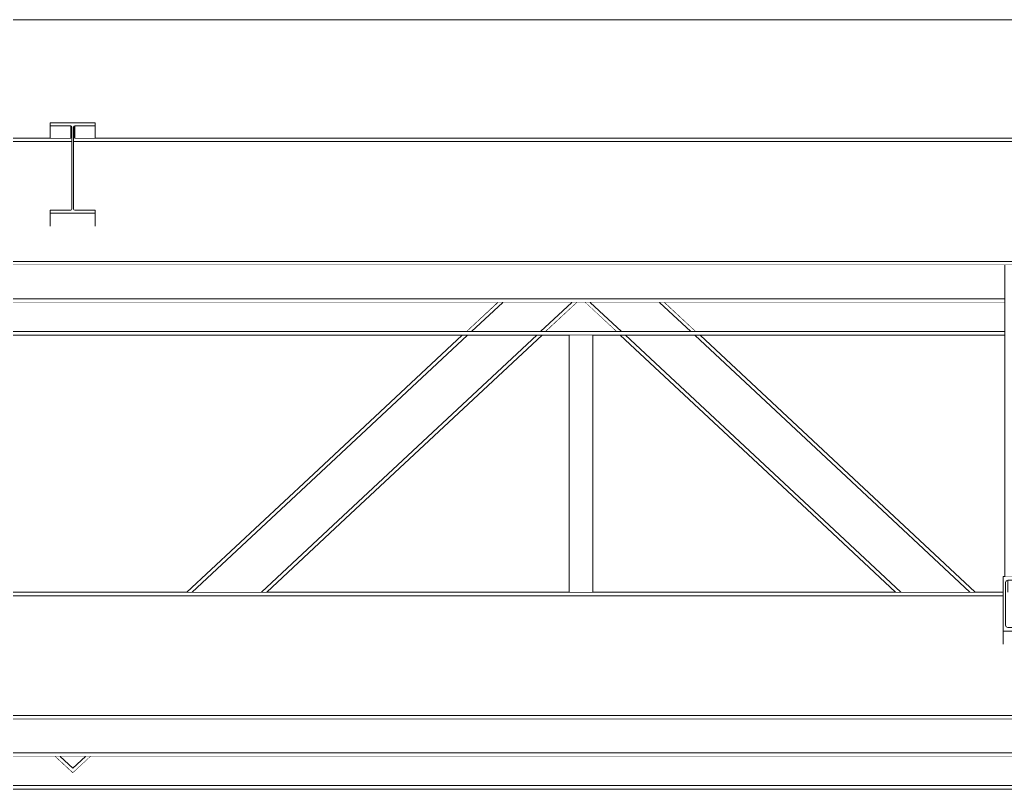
# Model space of a CAD drawing. Extents: x -3080 to 28500, y -1326 to 31609.
# Drawn here: x 18885.4 to 19156.8, y 28380.8 to 28592.6 of the extents above; entities that cross this region are included whole.
import ezdxf
from ezdxf.xclip import XClip

# ---------------------------------------------------------------- set-up
doc = ezdxf.new("R2010")
doc.units = 0
doc.header["$LTSCALE"] = 100
doc.header["$XCLIPFRAME"] = 2
doc.linetypes.add('188K-SM-07-F10-MECH-CR PIPE-Y2257103$0$X-S-FAB_SL ALL$0$Wipeout_Contour', pattern=[1, 0, -1])
for name, color, linetype in [('0-xref', 8, 'Continuous'), ('188K-SM-07-F10-MECH-CR PIPE-Y2257103$0$X-S-FAB_SL ALL$0$A-ROOF', 7, 'Continuous'), ('188K-SM-07-F10-MECH-CR PIPE-Y2257103$0$X-S-FAB_SL ALL$0$ASP_1', 1, 'Continuous'), ('188K-SM-07-F10-MECH-CR PIPE-Y2257103$0$X-S-FAB_SL ALL$0$Hattch', 7, 'Continuous'), ('188K-SM-07-F10-MECH-CR PIPE-Y2257103$0$X-S-FAB_SL ALL$0$S-TRUSS', 7, 'Continuous')]:
    doc.layers.add(name, color=color, linetype=linetype)

# ---------------------------------------------------------------- blocks, each defined once
blk = doc.blocks.new('188K-SM-07-F10-MECH-CR PIPE-Y2257103$0$X-S-FAB_SL ALL$0$剖面元素_439_3', base_point=(23061.26, -8263.06))
at = {"color": 254, "linetype": '188K-SM-07-F10-MECH-CR PIPE-Y2257103$0$X-S-FAB_SL ALL$0$Wipeout_Contour', "lineweight": 0, "ltscale": 3803858.743980569}
blk.add_wipeout([(38233.76, -6001.22), (38233.76, -6029.83), (38595.06, -6029.83), (38595.06, -6029.64), (38607.46, -6029.64), (38607.46, -6029.83), (39003.81, -6029.83), (39003.81, -6029.71), (39038.81, -6029.71), (39038.81, -6029.83), (39435.06, -6029.83), (39435.06, -6029.64), (39447.46, -6029.64), (39447.46, -6029.83), (39843.76, -6029.83), (39843.76, -6029.71), (39878.76, -6029.71), (39878.76, -6029.83), (40275.06, -6029.83), (40275.06, -6029.64), (40287.46, -6029.64), (40287.46, -6029.83), (40683.76, -6029.83), (40683.76, -6029.71), (40718.76, -6029.71), (40718.76, -6029.83), (41115.06, -6029.83), (41115.06, -6029.64), (41127.46, -6029.64), (41127.46, -6029.83), (41523.76, -6029.83), (41523.76, -6029.71), (41558.76, -6029.71), (41558.76, -6029.83), (41955.06, -6029.83), (41955.06, -6029.64), (41967.46, -6029.64), (41967.46, -6029.83), (42363.76, -6029.83), (42363.76, -6029.71), (42398.76, -6029.71), (42398.76, -6029.83), (42795.06, -6029.83), (42795.06, -6029.64), (42807.46, -6029.64), (42807.46, -6029.83), (43203.76, -6029.83), (43203.76, -6029.71), (43238.76, -6029.71), (43238.76, -6029.83), (43635.06, -6029.83), (43635.06, -6029.64), (43647.46, -6029.64), (43647.46, -6029.83), (44043.76, -6029.83), (44043.76, -6029.71), (44078.76, -6029.71), (44078.76, -6029.83), (44475.06, -6029.83), (44475.06, -6029.64), (44487.46, -6029.64), (44487.46, -6029.83), (44883.76, -6029.83), (44883.76, -6029.71), (44918.76, -6029.71), (44918.76, -6029.83), (45315.06, -6029.83), (45315.06, -6029.64), (45327.46, -6029.64), (45327.46, -6029.83), (45723.76, -6029.83), (45723.76, -6029.71), (45758.76, -6029.71), (45758.76, -6029.83), (46155.06, -6029.83), (46155.06, -6029.64), (46167.46, -6029.64), (46167.46, -6029.83), (46563.76, -6029.83), (46563.76, -6029.71), (46598.76, -6029.71), (46598.76, -6029.83), (46995.06, -6029.83), (46995.06, -6029.64), (47007.46, -6029.64), (47007.46, -6029.83), (47376.26, -6029.83), (47376.26, -6001.22)], dxfattribs=at).dxf.layer = '188K-SM-07-F10-MECH-CR PIPE-Y2257103$0$X-S-FAB_SL ALL$0$Hattch'
at = {"layer": '188K-SM-07-F10-MECH-CR PIPE-Y2257103$0$X-S-FAB_SL ALL$0$A-ROOF', "color": 6, "lineweight": 0}
blk.add_line((47418.76, -6001.22), (38233.76, -6001.22), dxfattribs=at)
blk = doc.blocks.new('188K-SM-07-F10-MECH-CR PIPE-Y2257103$0$X-S-FAB_SL ALL$0$剖面元素_757_3', base_point=(23061.26, -8263.06))
at = {"color": 254, "linetype": '188K-SM-07-F10-MECH-CR PIPE-Y2257103$0$X-S-FAB_SL ALL$0$Wipeout_Contour', "lineweight": 0, "ltscale": 338330.64586}
blk.add_wipeout([(41558.76, -6034.78), (41961.01, -6034.78), (41961.01, -6034.09), (41960.93, -6033.88), (41960.71, -6033.79), (41955.06, -6033.79), (41955.06, -6033.78), (41558.76, -6033.78)], dxfattribs=at).dxf.layer = '188K-SM-07-F10-MECH-CR PIPE-Y2257103$0$X-S-FAB_SL ALL$0$Hattch'
at = {"color": 254, "linetype": '188K-SM-07-F10-MECH-CR PIPE-Y2257103$0$X-S-FAB_SL ALL$0$Wipeout_Contour', "lineweight": 0, "ltscale": 339356.587095}
blk.add_wipeout([(41548.76, -6193.05), (41548.76, -6193.78), (42388.76, -6193.78), (42388.76, -6193.05), (42363.76, -6193.05), (42363.76, -6192.78), (41558.76, -6192.78), (41558.76, -6193.05)], dxfattribs=at).dxf.layer = '188K-SM-07-F10-MECH-CR PIPE-Y2257103$0$X-S-FAB_SL ALL$0$Hattch'
at = {"color": 254, "linetype": '188K-SM-07-F10-MECH-CR PIPE-Y2257103$0$X-S-FAB_SL ALL$0$Wipeout_Contour', "lineweight": 0, "ltscale": 339955.444512}
blk.add_wipeout([(41961.51, -6034.09), (41961.51, -6034.78), (42363.76, -6034.78), (42363.76, -6033.78), (41967.46, -6033.78), (41967.46, -6033.79), (41961.81, -6033.79), (41961.6, -6033.88)], dxfattribs=at).dxf.layer = '188K-SM-07-F10-MECH-CR PIPE-Y2257103$0$X-S-FAB_SL ALL$0$Hattch'
at = {"color": 254, "linetype": '188K-SM-07-F10-MECH-CR PIPE-Y2257103$0$X-S-FAB_SL ALL$0$Wipeout_Contour', "lineweight": 0, "ltscale": 1357203.484625846}
blk.add_wipeout([(41548.76, -6160.26), (41548.76, -6187.71), (41558.76, -6187.71), (41558.76, -6192.78), (42363.76, -6192.78), (42363.76, -6187.71), (42380.26, -6187.71), (42380.26, -6160.26), (42363.76, -6160.26), (42363.76, -6159.78), (42218.16, -6159.78), (42218.16, -6167.85), (42218.35, -6168.31), (42218.81, -6168.5), (42224.36, -6168.5), (42224.82, -6168.69), (42225.01, -6169.15), (42225.01, -6173.08), (42217.51, -6173.08), (42217.51, -6159.78), (41698.16, -6159.78), (41698.16, -6167.85), (41698.35, -6168.31), (41698.81, -6168.5), (41704.36, -6168.5), (41704.82, -6168.69), (41705.01, -6169.15), (41705.01, -6173.08), (41697.51, -6173.08), (41697.51, -6159.78), (41558.76, -6159.78), (41558.76, -6160.26)], dxfattribs=at).dxf.layer = '188K-SM-07-F10-MECH-CR PIPE-Y2257103$0$X-S-FAB_SL ALL$0$Hattch'
at = {"layer": '188K-SM-07-F10-MECH-CR PIPE-Y2257103$0$X-S-FAB_SL ALL$0$S-TRUSS', "color": 8, "lineweight": 0}
for p, q in [((41548.76, -6193.78), (42388.76, -6193.78)), ((41558.76, -6192.78), (42363.76, -6192.78))]:
    blk.add_line(p, q, dxfattribs=at)
at = {"color": 254, "linetype": '188K-SM-07-F10-MECH-CR PIPE-Y2257103$0$X-S-FAB_SL ALL$0$Wipeout_Contour', "lineweight": 0, "ltscale": 1017498.9825217}
blk.add_wipeout([(41548.76, -6035.28), (41548.76, -6062.73), (41558.76, -6062.73), (41558.76, -6067.78), (42363.76, -6067.78), (42363.76, -6062.73), (42380.26, -6062.73), (42380.26, -6035.28), (42363.76, -6035.28), (42363.76, -6034.78), (41961.51, -6034.78), (41961.51, -6053.35), (41961.6, -6053.56), (41961.81, -6053.65), (41967.46, -6053.65), (41967.46, -6058.04), (41955.06, -6058.04), (41955.06, -6053.65), (41960.71, -6053.65), (41960.93, -6053.56), (41961.01, -6053.35), (41961.01, -6034.78), (41558.76, -6034.78), (41558.76, -6035.28)], dxfattribs=at).dxf.layer = '188K-SM-07-F10-MECH-CR PIPE-Y2257103$0$X-S-FAB_SL ALL$0$Hattch'
at = {"color": 254, "linetype": '188K-SM-07-F10-MECH-CR PIPE-Y2257103$0$X-S-FAB_SL ALL$0$Wipeout_Contour', "lineweight": 0, "ltscale": 338247.461218}
blk.add_wipeout([(41698.16, -6159.78), (42217.51, -6159.78), (42217.51, -6158.78), (41704.51, -6158.78), (41704.36, -6158.84), (41698.81, -6158.84), (41698.35, -6159.03), (41698.16, -6159.49)], dxfattribs=at).dxf.layer = '188K-SM-07-F10-MECH-CR PIPE-Y2257103$0$X-S-FAB_SL ALL$0$Hattch'
at = {"layer": '188K-SM-07-F10-MECH-CR PIPE-Y2257103$0$X-S-FAB_SL ALL$0$S-TRUSS', "color": 8, "lineweight": 0}
for p, q in [((41955.06, -6033.78), (41558.76, -6033.78)), ((41960.71, -6033.78), (41955.06, -6033.78)), ((41967.46, -6033.78), (41961.81, -6033.78)), ((42363.76, -6033.78), (41967.46, -6033.78)), ((41961.01, -6034.78), (41558.76, -6034.78)), ((42363.76, -6034.78), (41961.51, -6034.78)), ((41704.51, -6158.78), (42217.51, -6158.78)), ((41698.16, -6159.78), (42217.51, -6159.78))]:
    blk.add_line(p, q, dxfattribs=at)
at = {"color": 254, "linetype": '188K-SM-07-F10-MECH-CR PIPE-Y2257103$0$X-S-FAB_SL ALL$0$Wipeout_Contour', "lineweight": 0, "ltscale": 339182.311669}
blk.add_wipeout([(41549.26, -6068.07), (41549.26, -6068.78), (42373.26, -6068.78), (42373.26, -6068.07), (42363.76, -6068.07), (42363.76, -6067.78), (41558.76, -6067.78), (41558.76, -6068.07)], dxfattribs=at).dxf.layer = '188K-SM-07-F10-MECH-CR PIPE-Y2257103$0$X-S-FAB_SL ALL$0$Hattch'
at = {"layer": '188K-SM-07-F10-MECH-CR PIPE-Y2257103$0$X-S-FAB_SL ALL$0$S-TRUSS', "color": 8, "lineweight": 0}
for p, q in [((42363.76, -6067.78), (41558.76, -6067.78)), ((42237.34, -6068.78), (41700.19, -6068.78))]:
    blk.add_line(p, q, dxfattribs=at)
blk = doc.blocks.new('188K-SM-07-F10-MECH-CR PIPE-Y2257103$0$X-S-FAB_SL ALL$0$剖面元素_760_3', base_point=(23061.26, -8263.06))
at = {"color": 254, "linetype": '188K-SM-07-F10-MECH-CR PIPE-Y2257103$0$X-S-FAB_SL ALL$0$Wipeout_Contour', "lineweight": 0, "ltscale": 169594.11542}
blk.add_wipeout([(41704.51, -6078.02), (42218.01, -6078.02), (42218.01, -6068.78), (41704.51, -6068.78)], dxfattribs=at).dxf.layer = '188K-SM-07-F10-MECH-CR PIPE-Y2257103$0$X-S-FAB_SL ALL$0$Hattch'
at = {"color": 254, "linetype": '188K-SM-07-F10-MECH-CR PIPE-Y2257103$0$X-S-FAB_SL ALL$0$Wipeout_Contour', "lineweight": 0, "ltscale": 339368.368738}
blk.add_wipeout([(41548.76, -6203.12), (41548.76, -6204.02), (42388.76, -6204.02), (42388.76, -6203.12), (42363.76, -6203.12), (42363.76, -6203.02), (41558.76, -6203.02), (41558.76, -6203.12)], dxfattribs=at).dxf.layer = '188K-SM-07-F10-MECH-CR PIPE-Y2257103$0$X-S-FAB_SL ALL$0$Hattch'
at = {"color": 254, "linetype": '188K-SM-07-F10-MECH-CR PIPE-Y2257103$0$X-S-FAB_SL ALL$0$Wipeout_Contour', "lineweight": 0, "ltscale": 169597.049088}
blk.add_wipeout([(41704.51, -6079.02), (42218.01, -6079.02), (42218.01, -6078.02), (41704.51, -6078.02)], dxfattribs=at).dxf.layer = '188K-SM-07-F10-MECH-CR PIPE-Y2257103$0$X-S-FAB_SL ALL$0$Hattch'
at = {"color": 254, "linetype": '188K-SM-07-F10-MECH-CR PIPE-Y2257103$0$X-S-FAB_SL ALL$0$Wipeout_Contour', "lineweight": 0, "ltscale": 255295.768931}
blk.add_wipeout([(41558.76, -6203.02), (42363.76, -6203.02), (42363.76, -6203), (42363.76, -6197.3), (42363.76, -6193.78), (41558.76, -6193.78)], dxfattribs=at).dxf.layer = '188K-SM-07-F10-MECH-CR PIPE-Y2257103$0$X-S-FAB_SL ALL$0$Hattch'
at = {"layer": '188K-SM-07-F10-MECH-CR PIPE-Y2257103$0$X-S-FAB_SL ALL$0$S-TRUSS', "color": 8, "lineweight": 0}
for p, q in [((42218.01, -6078.02), (41704.51, -6078.02)), ((42218.01, -6079.02), (41704.51, -6079.02)), ((41548.76, -6204.02), (42388.76, -6204.02)), ((41558.76, -6203.02), (42363.76, -6203.02))]:
    blk.add_line(p, q, dxfattribs=at)
blk = doc.blocks.new('188K-SM-07-F10-MECH-CR PIPE-Y2257103$0$X-S-FAB_SL ALL$0$剖面元素_1481_3', base_point=(23061.26, -8263.06))
at = {"color": 254, "linetype": '188K-SM-07-F10-MECH-CR PIPE-Y2257103$0$X-S-FAB_SL ALL$0$Wipeout_Contour', "lineweight": 0, "ltscale": 169571.746876}
blk.add_wipeout([(41961.51, -6030.74), (41961.51, -6034.09), (41961.6, -6033.88), (41961.6, -6030.53)], dxfattribs=at).dxf.layer = '188K-SM-07-F10-MECH-CR PIPE-Y2257103$0$X-S-FAB_SL ALL$0$Hattch'
at = {"color": 254, "linetype": '188K-SM-07-F10-MECH-CR PIPE-Y2257103$0$X-S-FAB_SL ALL$0$Wipeout_Contour', "lineweight": 0, "ltscale": 169584.234778}
blk.add_wipeout([(41955.06, -6054.45), (41955.06, -6058.04), (41967.46, -6058.04), (41967.46, -6054.45)], dxfattribs=at).dxf.layer = '188K-SM-07-F10-MECH-CR PIPE-Y2257103$0$X-S-FAB_SL ALL$0$Hattch'
at = {"layer": '188K-SM-07-F10-MECH-CR PIPE-Y2257103$0$X-S-FAB_SL ALL$0$S-TRUSS', "color": 2, "lineweight": 0}
for p, q in [((41955.06, -6053.65), (41955.06, -6054.45)), ((41967.46, -6054.45), (41955.06, -6054.45)), ((41967.46, -6053.65), (41967.46, -6054.45))]:
    blk.add_line(p, q, dxfattribs=at)
at = {"layer": '188K-SM-07-F10-MECH-CR PIPE-Y2257103$0$X-S-FAB_SL ALL$0$S-TRUSS', "color": 8, "lineweight": 0}
for p, q in [((41955.06, -6054.45), (41955.06, -6058.04)), ((41967.46, -6054.45), (41967.46, -6058.04))]:
    blk.add_line(p, q, dxfattribs=at)
at = {"layer": '188K-SM-07-F10-MECH-CR PIPE-Y2257103$0$X-S-FAB_SL ALL$0$S-TRUSS', "color": 2, "lineweight": 0, "flags": 128}
for points in [[(41960.93, -6053.56), (41960.71, -6053.65), (41955.06, -6053.65)], [(41961.6, -6053.56), (41961.81, -6053.65), (41967.46, -6053.65)]]:
    blk.add_lwpolyline(points, dxfattribs=at)
at = {"color": 254, "linetype": '188K-SM-07-F10-MECH-CR PIPE-Y2257103$0$X-S-FAB_SL ALL$0$Wipeout_Contour', "lineweight": 0, "ltscale": 169572.25534}
blk.add_wipeout([(41961.6, -6030.53), (41961.6, -6033.88), (41961.81, -6033.79), (41961.81, -6030.44)], dxfattribs=at).dxf.layer = '188K-SM-07-F10-MECH-CR PIPE-Y2257103$0$X-S-FAB_SL ALL$0$Hattch'
at = {"color": 254, "linetype": '188K-SM-07-F10-MECH-CR PIPE-Y2257103$0$X-S-FAB_SL ALL$0$Wipeout_Contour', "lineweight": 0, "ltscale": 169583.835325}
blk.add_wipeout([(41961.81, -6033.79), (41967.46, -6033.79), (41967.46, -6030.44), (41961.81, -6030.44)], dxfattribs=at).dxf.layer = '188K-SM-07-F10-MECH-CR PIPE-Y2257103$0$X-S-FAB_SL ALL$0$Hattch'
at = {"layer": '188K-SM-07-F10-MECH-CR PIPE-Y2257103$0$X-S-FAB_SL ALL$0$S-TRUSS', "color": 2, "lineweight": 0}
blk.add_line((41967.46, -6029.64), (41967.46, -6030.44), dxfattribs=at)
at = {"layer": '188K-SM-07-F10-MECH-CR PIPE-Y2257103$0$X-S-FAB_SL ALL$0$S-TRUSS', "color": 8, "lineweight": 0}
blk.add_line((41967.46, -6030.44), (41967.46, -6033.79), dxfattribs=at)
at = {"color": 254, "linetype": '188K-SM-07-F10-MECH-CR PIPE-Y2257103$0$X-S-FAB_SL ALL$0$Wipeout_Contour', "lineweight": 0, "ltscale": 169557.110058}
blk.add_wipeout([(41955.06, -6030.44), (41955.06, -6033.79), (41960.71, -6033.79), (41960.71, -6030.44)], dxfattribs=at).dxf.layer = '188K-SM-07-F10-MECH-CR PIPE-Y2257103$0$X-S-FAB_SL ALL$0$Hattch'
at = {"layer": '188K-SM-07-F10-MECH-CR PIPE-Y2257103$0$X-S-FAB_SL ALL$0$S-TRUSS', "color": 2, "lineweight": 0}
blk.add_line((41955.06, -6029.64), (41955.06, -6030.44), dxfattribs=at)
at = {"layer": '188K-SM-07-F10-MECH-CR PIPE-Y2257103$0$X-S-FAB_SL ALL$0$S-TRUSS', "color": 8, "lineweight": 0}
blk.add_line((41955.06, -6030.44), (41955.06, -6033.79), dxfattribs=at)
at = {"color": 254, "linetype": '188K-SM-07-F10-MECH-CR PIPE-Y2257103$0$X-S-FAB_SL ALL$0$Wipeout_Contour', "lineweight": 0, "ltscale": 169568.740052}
blk.add_wipeout([(41960.71, -6030.44), (41960.71, -6033.79), (41960.93, -6033.88), (41960.93, -6030.53)], dxfattribs=at).dxf.layer = '188K-SM-07-F10-MECH-CR PIPE-Y2257103$0$X-S-FAB_SL ALL$0$Hattch'
at = {"color": 254, "linetype": '188K-SM-07-F10-MECH-CR PIPE-Y2257103$0$X-S-FAB_SL ALL$0$Wipeout_Contour', "lineweight": 0, "ltscale": 169569.419247}
blk.add_wipeout([(41960.93, -6030.53), (41960.93, -6033.88), (41961.01, -6034.09), (41961.01, -6030.74)], dxfattribs=at).dxf.layer = '188K-SM-07-F10-MECH-CR PIPE-Y2257103$0$X-S-FAB_SL ALL$0$Hattch'
at = {"layer": '188K-SM-07-F10-MECH-CR PIPE-Y2257103$0$X-S-FAB_SL ALL$0$S-TRUSS', "color": 2, "lineweight": 0}
blk.add_line((41967.46, -6029.64), (41955.06, -6029.64), dxfattribs=at)
at = {"layer": '188K-SM-07-F10-MECH-CR PIPE-Y2257103$0$X-S-FAB_SL ALL$0$S-TRUSS', "color": 8, "lineweight": 0}
for p, q in [((41960.71, -6030.44), (41960.71, -6033.79)), ((41961.81, -6030.44), (41961.81, -6033.79))]:
    blk.add_line(p, q, dxfattribs=at)
at = {"layer": '188K-SM-07-F10-MECH-CR PIPE-Y2257103$0$X-S-FAB_SL ALL$0$S-TRUSS', "color": 2, "lineweight": 0, "flags": 128}
for points in [[(41960.93, -6030.53), (41960.71, -6030.44), (41955.06, -6030.44)], [(41960.93, -6030.53), (41961.01, -6030.74), (41961.01, -6053.35), (41960.93, -6053.56)], [(41961.6, -6030.53), (41961.51, -6030.74), (41961.51, -6053.35), (41961.6, -6053.56)], [(41967.46, -6030.44), (41961.81, -6030.44), (41961.6, -6030.53)]]:
    blk.add_lwpolyline(points, dxfattribs=at)
blk = doc.blocks.new('188K-SM-07-F10-MECH-CR PIPE-Y2257103$0$X-S-FAB_SL ALL$0$剖面元素_1496_3', base_point=(23061.26, -8263.06))
at = {"color": 254, "linetype": '188K-SM-07-F10-MECH-CR PIPE-Y2257103$0$X-S-FAB_SL ALL$0$Wipeout_Contour', "lineweight": 0, "ltscale": 170660.86632}
blk.add_wipeout([(42218.35, -6155.68), (42218.35, -6159.03), (42218.81, -6158.84), (42218.81, -6155.49)], dxfattribs=at).dxf.layer = '188K-SM-07-F10-MECH-CR PIPE-Y2257103$0$X-S-FAB_SL ALL$0$Hattch'
at = {"color": 254, "linetype": '188K-SM-07-F10-MECH-CR PIPE-Y2257103$0$X-S-FAB_SL ALL$0$Wipeout_Contour', "lineweight": 0, "ltscale": 170685.762917}
blk.add_wipeout([(42224.82, -6155.3), (42224.82, -6158.78), (42225.01, -6158.78), (42225.01, -6154.84)], dxfattribs=at).dxf.layer = '188K-SM-07-F10-MECH-CR PIPE-Y2257103$0$X-S-FAB_SL ALL$0$Hattch'
at = {"color": 254, "linetype": '188K-SM-07-F10-MECH-CR PIPE-Y2257103$0$X-S-FAB_SL ALL$0$Wipeout_Contour', "lineweight": 0, "ltscale": 170679.581309}
blk.add_wipeout([(42225.01, -6169.5), (42217.51, -6169.5), (42217.51, -6173.08), (42225.01, -6173.08)], dxfattribs=at).dxf.layer = '188K-SM-07-F10-MECH-CR PIPE-Y2257103$0$X-S-FAB_SL ALL$0$Hattch'
at = {"layer": '188K-SM-07-F10-MECH-CR PIPE-Y2257103$0$X-S-FAB_SL ALL$0$S-TRUSS', "color": 8, "lineweight": 0}
for p, q in [((42217.51, -6169.5), (42217.51, -6173.08)), ((42225.01, -6169.5), (42225.01, -6173.08))]:
    blk.add_line(p, q, dxfattribs=at)
at = {"layer": '188K-SM-07-F10-MECH-CR PIPE-Y2257103$0$X-S-FAB_SL ALL$0$S-TRUSS', "color": 2, "lineweight": 0}
blk.add_line((42225.01, -6169.5), (42217.51, -6169.5), dxfattribs=at)
at = {"layer": '188K-SM-07-F10-MECH-CR PIPE-Y2257103$0$X-S-FAB_SL ALL$0$S-TRUSS', "color": 2, "lineweight": 0, "flags": 128}
for points in [[(42218.35, -6168.31), (42218.81, -6168.5), (42224.36, -6168.5), (42224.82, -6168.69)], [(42224.82, -6168.69), (42225.01, -6169.15), (42225.01, -6169.5)]]:
    blk.add_lwpolyline(points, dxfattribs=at)
at = {"color": 254, "linetype": '188K-SM-07-F10-MECH-CR PIPE-Y2257103$0$X-S-FAB_SL ALL$0$Wipeout_Contour', "lineweight": 0, "ltscale": 170659.767653}
blk.add_wipeout([(42218.35, -6155.68), (42218.16, -6156.14), (42218.16, -6159.49), (42218.35, -6159.03)], dxfattribs=at).dxf.layer = '188K-SM-07-F10-MECH-CR PIPE-Y2257103$0$X-S-FAB_SL ALL$0$Hattch'
at = {"color": 254, "linetype": '188K-SM-07-F10-MECH-CR PIPE-Y2257103$0$X-S-FAB_SL ALL$0$Wipeout_Contour', "lineweight": 0, "ltscale": 213356.119096}
blk.add_wipeout([(42224.36, -6155.49), (42224.36, -6158.84), (42224.51, -6158.78), (42224.82, -6158.78), (42224.82, -6155.3)], dxfattribs=at).dxf.layer = '188K-SM-07-F10-MECH-CR PIPE-Y2257103$0$X-S-FAB_SL ALL$0$Hattch'
at = {"color": 254, "linetype": '188K-SM-07-F10-MECH-CR PIPE-Y2257103$0$X-S-FAB_SL ALL$0$Wipeout_Contour', "lineweight": 0, "ltscale": 170672.704795}
blk.add_wipeout([(42218.81, -6158.84), (42224.36, -6158.84), (42224.36, -6155.49), (42218.81, -6155.49)], dxfattribs=at).dxf.layer = '188K-SM-07-F10-MECH-CR PIPE-Y2257103$0$X-S-FAB_SL ALL$0$Hattch'
at = {"layer": '188K-SM-07-F10-MECH-CR PIPE-Y2257103$0$X-S-FAB_SL ALL$0$S-TRUSS', "color": 2, "lineweight": 0}
for p, q in [((42217.51, -6154.49), (42217.51, -6169.5)), ((42225.01, -6154.49), (42217.51, -6154.49))]:
    blk.add_line(p, q, dxfattribs=at)
at = {"layer": '188K-SM-07-F10-MECH-CR PIPE-Y2257103$0$X-S-FAB_SL ALL$0$S-TRUSS', "color": 8, "lineweight": 0}
for p, q in [((42218.81, -6155.49), (42218.81, -6158.84)), ((42224.36, -6155.49), (42224.36, -6158.84)), ((42225.01, -6154.84), (42225.01, -6158.78))]:
    blk.add_line(p, q, dxfattribs=at)
at = {"layer": '188K-SM-07-F10-MECH-CR PIPE-Y2257103$0$X-S-FAB_SL ALL$0$S-TRUSS', "color": 2, "lineweight": 0, "flags": 128}
for points in [[(42218.35, -6155.68), (42218.16, -6156.14), (42218.16, -6167.85), (42218.35, -6168.31)], [(42224.82, -6155.3), (42224.36, -6155.49), (42218.81, -6155.49), (42218.35, -6155.68)], [(42225.01, -6154.49), (42225.01, -6154.84), (42224.82, -6155.3)]]:
    blk.add_lwpolyline(points, dxfattribs=at)
blk = doc.blocks.new('188K-SM-07-F10-MECH-CR PIPE-Y2257103$0$X-S-FAB_SL ALL$0$剖面元素_1678_3', base_point=(23061.26, -8263.06))
at = {"color": 254, "linetype": '188K-SM-07-F10-MECH-CR PIPE-Y2257103$0$X-S-FAB_SL ALL$0$Wipeout_Contour', "lineweight": 0, "ltscale": 170048.341889}
blk.add_wipeout([(42078.2, -6079.02), (42069.58, -6087.06), (42071.05, -6087.06), (42079.67, -6079.02)], dxfattribs=at).dxf.layer = '188K-SM-07-F10-MECH-CR PIPE-Y2257103$0$X-S-FAB_SL ALL$0$Hattch'
at = {"color": 254, "linetype": '188K-SM-07-F10-MECH-CR PIPE-Y2257103$0$X-S-FAB_SL ALL$0$Wipeout_Contour', "lineweight": 0, "ltscale": 170259.265537}
blk.add_wipeout([(42124.32, -6079.02), (42122.86, -6079.02), (42131.48, -6087.06), (42132.95, -6087.06)], dxfattribs=at).dxf.layer = '188K-SM-07-F10-MECH-CR PIPE-Y2257103$0$X-S-FAB_SL ALL$0$Hattch'
at = {"color": 254, "linetype": '188K-SM-07-F10-MECH-CR PIPE-Y2257103$0$X-S-FAB_SL ALL$0$Wipeout_Contour', "lineweight": 0, "ltscale": 127252.658684}
blk.add_wipeout([(41964.73, -6204.02), (41957.8, -6204.02), (41961.26, -6207.25)], dxfattribs=at).dxf.layer = '188K-SM-07-F10-MECH-CR PIPE-Y2257103$0$X-S-FAB_SL ALL$0$Hattch'
at = {"color": 254, "linetype": '188K-SM-07-F10-MECH-CR PIPE-Y2257103$0$X-S-FAB_SL ALL$0$Wipeout_Contour', "lineweight": 0, "ltscale": 170088.967574}
blk.add_wipeout([(42079.67, -6079.02), (42071.05, -6087.06), (42090.1, -6087.06), (42098.73, -6079.02)], dxfattribs=at).dxf.layer = '188K-SM-07-F10-MECH-CR PIPE-Y2257103$0$X-S-FAB_SL ALL$0$Hattch'
at = {"color": 254, "linetype": '188K-SM-07-F10-MECH-CR PIPE-Y2257103$0$X-S-FAB_SL ALL$0$Wipeout_Contour', "lineweight": 0, "ltscale": 170218.639345}
blk.add_wipeout([(42122.86, -6079.02), (42103.8, -6079.02), (42112.42, -6087.06), (42131.48, -6087.06)], dxfattribs=at).dxf.layer = '188K-SM-07-F10-MECH-CR PIPE-Y2257103$0$X-S-FAB_SL ALL$0$Hattch'
at = {"color": 254, "linetype": '188K-SM-07-F10-MECH-CR PIPE-Y2257103$0$X-S-FAB_SL ALL$0$Wipeout_Contour', "lineweight": 0, "ltscale": 254505.474027}
blk.add_wipeout([(41956.33, -6204.02), (41961.26, -6208.62), (41966.2, -6204.02), (41964.73, -6204.02), (41961.26, -6207.25), (41957.8, -6204.02)], dxfattribs=at).dxf.layer = '188K-SM-07-F10-MECH-CR PIPE-Y2257103$0$X-S-FAB_SL ALL$0$Hattch'
at = {"layer": '188K-SM-07-F10-MECH-CR PIPE-Y2257103$0$X-S-FAB_SL ALL$0$S-TRUSS', "color": 8, "lineweight": 0}
for p, q in [((41961.26, -6208.62), (41956.33, -6204.02)), ((41961.26, -6207.25), (41957.8, -6204.02)), ((41964.73, -6204.02), (41961.26, -6207.25)), ((41966.2, -6204.02), (41961.26, -6208.62))]:
    blk.add_line(p, q, dxfattribs=at)
at = {"color": 254, "linetype": '188K-SM-07-F10-MECH-CR PIPE-Y2257103$0$X-S-FAB_SL ALL$0$Wipeout_Contour', "lineweight": 0, "ltscale": 170129.593084}
blk.add_wipeout([(42098.73, -6079.02), (42090.1, -6087.06), (42091.57, -6087.06), (42100.19, -6079.02)], dxfattribs=at).dxf.layer = '188K-SM-07-F10-MECH-CR PIPE-Y2257103$0$X-S-FAB_SL ALL$0$Hattch'
at = {"color": 254, "linetype": '188K-SM-07-F10-MECH-CR PIPE-Y2257103$0$X-S-FAB_SL ALL$0$Wipeout_Contour', "lineweight": 0, "ltscale": 170178.013057}
blk.add_wipeout([(42102.33, -6079.02), (42110.96, -6087.06), (42112.42, -6087.06), (42103.8, -6079.02)], dxfattribs=at).dxf.layer = '188K-SM-07-F10-MECH-CR PIPE-Y2257103$0$X-S-FAB_SL ALL$0$Hattch'
at = {"color": 254, "linetype": '188K-SM-07-F10-MECH-CR PIPE-Y2257103$0$X-S-FAB_SL ALL$0$Wipeout_Contour', "lineweight": 0, "ltscale": 169956.769399}
blk.add_wipeout([(42068.51, -6088.06), (42026.15, -6127.58), (42026.83, -6128.31), (42069.97, -6088.06)], dxfattribs=at).dxf.layer = '188K-SM-07-F10-MECH-CR PIPE-Y2257103$0$X-S-FAB_SL ALL$0$Hattch'
at = {"color": 254, "linetype": '188K-SM-07-F10-MECH-CR PIPE-Y2257103$0$X-S-FAB_SL ALL$0$Wipeout_Contour', "lineweight": 0, "ltscale": 170379.48853}
blk.add_wipeout([(42132.55, -6088.06), (42175.7, -6128.31), (42176.38, -6127.58), (42134.02, -6088.06)], dxfattribs=at).dxf.layer = '188K-SM-07-F10-MECH-CR PIPE-Y2257103$0$X-S-FAB_SL ALL$0$Hattch'
at = {"color": 254, "linetype": '188K-SM-07-F10-MECH-CR PIPE-Y2257103$0$X-S-FAB_SL ALL$0$Wipeout_Contour', "lineweight": 0, "ltscale": 169988.129292}
blk.add_wipeout([(42026.83, -6128.31), (42035.7, -6137.82), (42089.03, -6088.06), (42069.97, -6088.06)], dxfattribs=at).dxf.layer = '188K-SM-07-F10-MECH-CR PIPE-Y2257103$0$X-S-FAB_SL ALL$0$Hattch'
at = {"color": 254, "linetype": '188K-SM-07-F10-MECH-CR PIPE-Y2257103$0$X-S-FAB_SL ALL$0$Wipeout_Contour', "lineweight": 0, "ltscale": 170351.029299}
blk.add_wipeout([(42113.5, -6088.06), (42166.83, -6137.82), (42175.7, -6128.31), (42132.55, -6088.06)], dxfattribs=at).dxf.layer = '188K-SM-07-F10-MECH-CR PIPE-Y2257103$0$X-S-FAB_SL ALL$0$Hattch'
at = {"color": 254, "linetype": '188K-SM-07-F10-MECH-CR PIPE-Y2257103$0$X-S-FAB_SL ALL$0$Wipeout_Contour', "lineweight": 0, "ltscale": 170019.246996}
blk.add_wipeout([(42035.7, -6137.82), (42036.38, -6138.55), (42090.5, -6088.06), (42089.03, -6088.06)], dxfattribs=at).dxf.layer = '188K-SM-07-F10-MECH-CR PIPE-Y2257103$0$X-S-FAB_SL ALL$0$Hattch'
at = {"color": 254, "linetype": '188K-SM-07-F10-MECH-CR PIPE-Y2257103$0$X-S-FAB_SL ALL$0$Wipeout_Contour', "lineweight": 0, "ltscale": 170322.912699}
blk.add_wipeout([(42112.03, -6088.06), (42166.15, -6138.55), (42166.83, -6137.82), (42113.5, -6088.06)], dxfattribs=at).dxf.layer = '188K-SM-07-F10-MECH-CR PIPE-Y2257103$0$X-S-FAB_SL ALL$0$Hattch'
at = {"color": 254, "linetype": '188K-SM-07-F10-MECH-CR PIPE-Y2257103$0$X-S-FAB_SL ALL$0$Wipeout_Contour', "lineweight": 0, "ltscale": 169827.095162}
blk.add_wipeout([(42026.15, -6127.58), (41992.7, -6158.78), (41994.17, -6158.78), (42026.83, -6128.31)], dxfattribs=at).dxf.layer = '188K-SM-07-F10-MECH-CR PIPE-Y2257103$0$X-S-FAB_SL ALL$0$Hattch'
at = {"color": 254, "linetype": '188K-SM-07-F10-MECH-CR PIPE-Y2257103$0$X-S-FAB_SL ALL$0$Wipeout_Contour', "lineweight": 0, "ltscale": 170549.898368}
blk.add_wipeout([(42176.38, -6127.58), (42175.7, -6128.31), (42208.36, -6158.78), (42209.83, -6158.78)], dxfattribs=at).dxf.layer = '188K-SM-07-F10-MECH-CR PIPE-Y2257103$0$X-S-FAB_SL ALL$0$Hattch'
at = {"layer": '188K-SM-07-F10-MECH-CR PIPE-Y2257103$0$X-S-FAB_SL ALL$0$S-TRUSS', "color": 8, "lineweight": 0}
for p, q in [((42078.2, -6079.02), (42069.58, -6087.06)), ((42079.67, -6079.02), (42071.05, -6087.06)), ((42098.73, -6079.02), (42090.1, -6087.06)), ((42100.19, -6079.02), (42091.57, -6087.06)), ((42110.96, -6087.06), (42102.33, -6079.02)), ((42112.42, -6087.06), (42103.8, -6079.02)), ((42131.48, -6087.06), (42122.86, -6079.02)), ((42132.95, -6087.06), (42124.32, -6079.02))]:
    blk.add_line(p, q, dxfattribs=at)
at = {"color": 254, "linetype": '188K-SM-07-F10-MECH-CR PIPE-Y2257103$0$X-S-FAB_SL ALL$0$Wipeout_Contour', "lineweight": 0, "ltscale": 169858.151533}
blk.add_wipeout([(41994.17, -6158.78), (42013.22, -6158.78), (42035.7, -6137.82), (42026.83, -6128.31)], dxfattribs=at).dxf.layer = '188K-SM-07-F10-MECH-CR PIPE-Y2257103$0$X-S-FAB_SL ALL$0$Hattch'
at = {"color": 254, "linetype": '188K-SM-07-F10-MECH-CR PIPE-Y2257103$0$X-S-FAB_SL ALL$0$Wipeout_Contour', "lineweight": 0, "ltscale": 170521.874107}
blk.add_wipeout([(42166.83, -6137.82), (42189.3, -6158.78), (42208.36, -6158.78), (42175.7, -6128.31)], dxfattribs=at).dxf.layer = '188K-SM-07-F10-MECH-CR PIPE-Y2257103$0$X-S-FAB_SL ALL$0$Hattch'
at = {"layer": '188K-SM-07-F10-MECH-CR PIPE-Y2257103$0$X-S-FAB_SL ALL$0$S-TRUSS', "color": 8, "lineweight": 0}
for p, q in [((42068.51, -6088.06), (42026.15, -6127.58)), ((42069.97, -6088.06), (42026.83, -6128.31)), ((42175.7, -6128.31), (42132.55, -6088.06)), ((42176.38, -6127.58), (42134.02, -6088.06))]:
    blk.add_line(p, q, dxfattribs=at)
at = {"color": 254, "linetype": '188K-SM-07-F10-MECH-CR PIPE-Y2257103$0$X-S-FAB_SL ALL$0$Wipeout_Contour', "lineweight": 0, "ltscale": 169889.555368}
blk.add_wipeout([(42013.22, -6158.78), (42014.69, -6158.78), (42036.38, -6138.55), (42035.7, -6137.82)], dxfattribs=at).dxf.layer = '188K-SM-07-F10-MECH-CR PIPE-Y2257103$0$X-S-FAB_SL ALL$0$Hattch'
at = {"color": 254, "linetype": '188K-SM-07-F10-MECH-CR PIPE-Y2257103$0$X-S-FAB_SL ALL$0$Wipeout_Contour', "lineweight": 0, "ltscale": 170493.339093}
blk.add_wipeout([(42166.83, -6137.82), (42166.15, -6138.55), (42187.84, -6158.78), (42189.3, -6158.78)], dxfattribs=at).dxf.layer = '188K-SM-07-F10-MECH-CR PIPE-Y2257103$0$X-S-FAB_SL ALL$0$Hattch'
at = {"layer": '188K-SM-07-F10-MECH-CR PIPE-Y2257103$0$X-S-FAB_SL ALL$0$S-TRUSS', "color": 8, "lineweight": 0}
for p, q in [((42089.03, -6088.06), (42035.7, -6137.82)), ((42090.5, -6088.06), (42036.38, -6138.55)), ((42166.15, -6138.55), (42112.03, -6088.06)), ((42166.83, -6137.82), (42113.5, -6088.06)), ((42026.15, -6127.58), (41992.7, -6158.78)), ((42026.83, -6128.31), (41994.17, -6158.78)), ((42208.36, -6158.78), (42175.7, -6128.31)), ((42209.83, -6158.78), (42176.38, -6127.58)), ((42035.7, -6137.82), (42013.22, -6158.78)), ((42036.38, -6138.55), (42014.69, -6158.78)), ((42187.84, -6158.78), (42166.15, -6138.55)), ((42189.3, -6158.78), (42166.83, -6137.82))]:
    blk.add_line(p, q, dxfattribs=at)
blk = doc.blocks.new('188K-SM-07-F10-MECH-CR PIPE-Y2257103$0$X-S-FAB_SL ALL$0$剖面元素_1679_3', base_point=(23061.26, -8263.06))
at = {"color": 254, "linetype": '188K-SM-07-F10-MECH-CR PIPE-Y2257103$0$X-S-FAB_SL ALL$0$Wipeout_Contour', "lineweight": 0, "ltscale": 169599.590386}
blk.add_wipeout([(41844.32, -6079.02), (41852.95, -6087.06), (42069.58, -6087.06), (42078.2, -6079.02)], dxfattribs=at).dxf.layer = '188K-SM-07-F10-MECH-CR PIPE-Y2257103$0$X-S-FAB_SL ALL$0$Hattch'
at = {"color": 254, "linetype": '188K-SM-07-F10-MECH-CR PIPE-Y2257103$0$X-S-FAB_SL ALL$0$Wipeout_Contour', "lineweight": 0, "ltscale": 170153.803098}
blk.add_wipeout([(42100.19, -6079.02), (42091.57, -6087.06), (42110.96, -6087.06), (42102.33, -6079.02)], dxfattribs=at).dxf.layer = '188K-SM-07-F10-MECH-CR PIPE-Y2257103$0$X-S-FAB_SL ALL$0$Hattch'
at = {"color": 254, "linetype": '188K-SM-07-F10-MECH-CR PIPE-Y2257103$0$X-S-FAB_SL ALL$0$Wipeout_Contour', "lineweight": 0, "ltscale": 170439.001742}
blk.add_wipeout([(42218.01, -6079.02), (42124.32, -6079.02), (42132.95, -6087.06), (42218.01, -6087.06)], dxfattribs=at).dxf.layer = '188K-SM-07-F10-MECH-CR PIPE-Y2257103$0$X-S-FAB_SL ALL$0$Hattch'
at = {"color": 254, "linetype": '188K-SM-07-F10-MECH-CR PIPE-Y2257103$0$X-S-FAB_SL ALL$0$Wipeout_Contour', "lineweight": 0, "ltscale": 336026.519731}
blk.add_wipeout([(40736.26, -6213.06), (42346.26, -6213.06), (42346.26, -6212.06), (41558.76, -6212.06), (41558.76, -6212.87), (41523.76, -6212.87), (41523.76, -6212.06), (40736.26, -6212.06)], dxfattribs=at).dxf.layer = '188K-SM-07-F10-MECH-CR PIPE-Y2257103$0$X-S-FAB_SL ALL$0$Hattch'
at = {"color": 254, "linetype": '188K-SM-07-F10-MECH-CR PIPE-Y2257103$0$X-S-FAB_SL ALL$0$Wipeout_Contour', "lineweight": 0, "ltscale": 169602.239575}
blk.add_wipeout([(42218.01, -6087.06), (41704.51, -6087.06), (41704.51, -6088.06), (42218.01, -6088.06)], dxfattribs=at).dxf.layer = '188K-SM-07-F10-MECH-CR PIPE-Y2257103$0$X-S-FAB_SL ALL$0$Hattch'
at = {"color": 254, "linetype": '188K-SM-07-F10-MECH-CR PIPE-Y2257103$0$X-S-FAB_SL ALL$0$Wipeout_Contour', "lineweight": 0, "ltscale": 551395.97933}
blk.add_wipeout([(41558.76, -6204.02), (41558.76, -6212.06), (42346.26, -6212.06), (42346.26, -6204.02), (42246.2, -6204.02), (42241.26, -6208.62), (42236.33, -6204.02), (41966.2, -6204.02), (41961.26, -6208.62), (41956.33, -6204.02), (41686.2, -6204.02), (41681.26, -6208.62), (41676.33, -6204.02)], dxfattribs=at).dxf.layer = '188K-SM-07-F10-MECH-CR PIPE-Y2257103$0$X-S-FAB_SL ALL$0$Hattch'
at = {"layer": '188K-SM-07-F10-MECH-CR PIPE-Y2257103$0$X-S-FAB_SL ALL$0$S-TRUSS', "color": 8, "lineweight": 0}
for p, q in [((42218.01, -6087.06), (41704.51, -6087.06)), ((42218.01, -6088.06), (41704.51, -6088.06)), ((40736.26, -6213.06), (42346.26, -6213.06)), ((41558.76, -6212.06), (42346.26, -6212.06))]:
    blk.add_line(p, q, dxfattribs=at)
blk = doc.blocks.new('188K-SM-07-F10-MECH-CR PIPE-Y2257103$0$X-S-FAB_SL ALL$0$剖面元素_1680_3', base_point=(23061.26, -8263.06))
at = {"color": 254, "linetype": '188K-SM-07-F10-MECH-CR PIPE-Y2257103$0$X-S-FAB_SL ALL$0$Wipeout_Contour', "lineweight": 0, "ltscale": 170177.033023}
blk.add_wipeout([(42104.51, -6088.06), (42098.01, -6088.06), (42098.01, -6158.78), (42104.51, -6158.78)], dxfattribs=at).dxf.layer = '188K-SM-07-F10-MECH-CR PIPE-Y2257103$0$X-S-FAB_SL ALL$0$Hattch'
at = {"layer": '188K-SM-07-F10-MECH-CR PIPE-Y2257103$0$X-S-FAB_SL ALL$0$S-TRUSS', "color": 8, "lineweight": 0}
for p, q in [((42098.01, -6158.78), (42098.01, -6088.06)), ((42104.51, -6158.78), (42104.51, -6088.06))]:
    blk.add_line(p, q, dxfattribs=at)
blk = doc.blocks.new('188K-SM-07-F10-MECH-CR PIPE-Y2257103$0$X-S-FAB_SL ALL$0$剖面元素_1973_3', base_point=(23061.26, -8263.06))
at = {"color": 254, "linetype": '188K-SM-07-F10-MECH-CR PIPE-Y2257103$0$X-S-FAB_SL ALL$0$Wipeout_Contour', "lineweight": 0, "ltscale": 170645.317197}
blk.add_wipeout([(42218.01, -6068.78), (42218.01, -6154.49), (42224.51, -6154.49), (42224.51, -6068.78)], dxfattribs=at).dxf.layer = '188K-SM-07-F10-MECH-CR PIPE-Y2257103$0$X-S-FAB_SL ALL$0$Hattch'
at = {"layer": '188K-SM-07-F10-MECH-CR PIPE-Y2257103$0$X-S-FAB_SL ALL$0$S-TRUSS', "color": 8, "lineweight": 0}
for p, q in [((42218.01, -6154.49), (42218.01, -6068.78)), ((42224.51, -6154.49), (42224.51, -6068.78))]:
    blk.add_line(p, q, dxfattribs=at)
blk = doc.blocks.new('188K-SM-07-F10-MECH-CR PIPE-Y2257103$0$X-S-FAB_SL ALL$0$A$C2e9ab586')
at = {"layer": '188K-SM-07-F10-MECH-CR PIPE-Y2257103$0$X-S-FAB_SL ALL$0$A-ROOF', "lineweight": 0}
blk.add_blockref('188K-SM-07-F10-MECH-CR PIPE-Y2257103$0$X-S-FAB_SL ALL$0$剖面元素_439_3', (-28106.39, 285), dxfattribs=at)
at = {"layer": '188K-SM-07-F10-MECH-CR PIPE-Y2257103$0$X-S-FAB_SL ALL$0$S-TRUSS', "lineweight": 0}
blk.add_blockref('188K-SM-07-F10-MECH-CR PIPE-Y2257103$0$X-S-FAB_SL ALL$0$剖面元素_757_3', (-28106.39, 285), dxfattribs=at)
for name in ['188K-SM-07-F10-MECH-CR PIPE-Y2257103$0$X-S-FAB_SL ALL$0$剖面元素_1481_3', '188K-SM-07-F10-MECH-CR PIPE-Y2257103$0$X-S-FAB_SL ALL$0$剖面元素_760_3']:
    blk.add_blockref(name, (-28106.39, 285), dxfattribs=at)
blk.add_blockref('188K-SM-07-F10-MECH-CR PIPE-Y2257103$0$X-S-FAB_SL ALL$0$剖面元素_1496_3', (-28106.39, 285), dxfattribs=at)
blk.add_blockref('188K-SM-07-F10-MECH-CR PIPE-Y2257103$0$X-S-FAB_SL ALL$0$剖面元素_1678_3', (-28106.39, 285), dxfattribs=at)
blk.add_blockref('188K-SM-07-F10-MECH-CR PIPE-Y2257103$0$X-S-FAB_SL ALL$0$剖面元素_1679_3', (-28106.39, 285), dxfattribs=at)
for name in ['188K-SM-07-F10-MECH-CR PIPE-Y2257103$0$X-S-FAB_SL ALL$0$剖面元素_1973_3', '188K-SM-07-F10-MECH-CR PIPE-Y2257103$0$X-S-FAB_SL ALL$0$剖面元素_1680_3']:
    blk.add_blockref(name, (-28106.39, 285), dxfattribs=at)
blk = doc.blocks.new('188K-SM-07-F10-MECH-CR PIPE-Y2257103$0$X-S-FAB_SL ALL')
at = {"layer": '188K-SM-07-F10-MECH-CR PIPE-Y2257103$0$X-S-FAB_SL ALL$0$ASP_1'}
blk.add_blockref('188K-SM-07-F10-MECH-CR PIPE-Y2257103$0$X-S-FAB_SL ALL$0$A$C2e9ab586', (23632.864, -73288.977), dxfattribs=at)
blk = doc.blocks.new('188K-SM-07-F10-MECH-CR PIPE-Y2257103')
ref = blk.add_blockref('188K-SM-07-F10-MECH-CR PIPE-Y2257103$0$X-S-FAB_SL ALL', (4473.521, 99334.763))
XClip(ref).set_block_clipping_path([(-7553.4648570136, -75341.9369645483), (24026.2025623869, -67725.7696244382)])

msp = doc.modelspace()

# ---------------------------------------------------------------- block references
at = {"layer": '0-xref'}
msp.add_blockref('188K-SM-07-F10-MECH-CR PIPE-Y2257103', (0, 0), dxfattribs=at)

doc.saveas('drawing.dxf')
